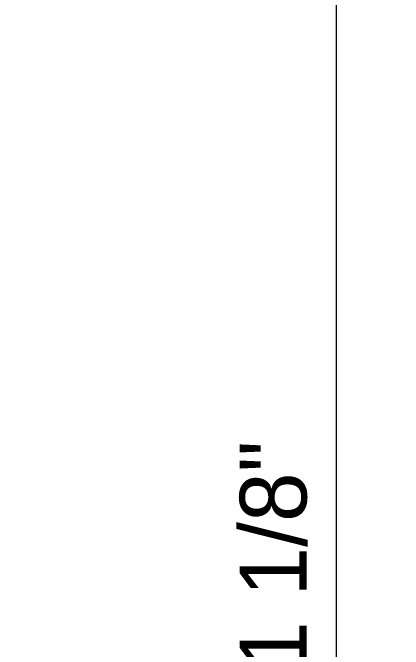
# Model space of a CAD drawing. Header units: inches. Extents: x -4218 to -1814, y 9706 to 12426.
# Drawn here: x -2042.7 to -1990.1, y 10202 to 10287.7 of the extents above; entities that cross this region are included whole.
import ezdxf

# ---------------------------------------------------------------- set-up
doc = ezdxf.new("R2010")
doc.units = ezdxf.units.IN
doc.header["$MEASUREMENT"] = 0
doc.layers.add('A-ANNO-DIMS', color=211, linetype='Continuous', lineweight=9)
doc.layers.add('A-ANNO-DIMS-96', color=211, linetype='Continuous', lineweight=9)
doc.styles.add('Century Gothic', font='ufonts.com_century-gothic.ttf', dxfattribs={"height": 9})
doc.dimstyles.new('OD__1_8__Tol__', dxfattribs={"dimscale": 12, "dimtxt": 9.397514, "dimasz": 1, "dimexe": 0.75, "dimexo": 0.5, "dimgap": 0.125, "dimtad": 1, "dimdec": 3, "dimrnd": 0.125, "dimzin": 3, "dimdsep": 46, "dimlunit": 4, "dimtxsty": 'Century Gothic', "dimblk1": 'OBLIQUE', "dimblk2": 'OBLIQUE', "dimsah": 1, "dimcen": 0.09, "dimdle": 0.75, "dimazin": 0, "dimtfac": 1, "dimtdec": 4, "dimtix": 1, "dimtmove": 0, "dimatfit": 3, "dimfxl": 1, "dimtvp": 1, "dimtfill": 1, "dimfrac": 2, "dimtolj": 1, "dimtzin": 0, "dimarcsym": 2})

# ---------------------------------------------------------------- blocks, each defined once
blk = doc.blocks.new('DIMBLOCK27-FLOOR PLAN - 3RD FLOOR')
at = {"layer": 'A-ANNO-DIMS-96', "lineweight": 50}
for p, q in [((-1999.054, 10415.789), (-2005.054, 10421.789)), ((-1999.054, 10415.789), (-1993.054, 10409.789)), ((-1999.054, 9984.627), (-2005.054, 9990.627)), ((-1999.054, 9984.627), (-1993.054, 9978.627))]:
    blk.add_line(p, q, dxfattribs=at)
at = {"layer": 'A-ANNO-DIMS-96'}
for p, q in [((-2070.174, 10415.789), (-1990.054, 10415.789)), ((-1999.054, 10415.789), (-2070.174, 10415.789)), ((-1999.054, 9975.627), (-1999.054, 10415.789)), ((-2066.361, 9984.627), (-1990.054, 9984.627)), ((-1999.054, 9984.627), (-2066.361, 9984.627))]:
    blk.add_line(p, q, dxfattribs=at)
at = {"layer": 'A-ANNO-DIMS-96', "color": 0, "insert": (-2012.089, 10165.974), "char_height": 9, "width": 82.16113, "attachment_point": 1, "rotation": 90, "line_spacing_factor": 0.984502, "style": 'Century Gothic', "bg_fill": 3, "box_fill_scale": 1.25, "bg_fill_color": 256, "bg_fill_true_color": 13158600, "bg_fill_transparency": 0}
blk.add_mtext('35\' - 11 1/8"', dxfattribs=at)
blk = doc.blocks.new('_Oblique')
at = {"color": 0, "linetype": 'ByBlock', "lineweight": -2}
blk.add_line((-0.5, -0.5), (0.5, 0.5), dxfattribs=at)

msp = doc.modelspace()

# ---------------------------------------------------------------- dimensions: what is measured, and where the dimension line sits
at = {"layer": 'A-ANNO-DIMS'}
dim = msp.add_linear_dim(base=(-1999.0536274284, 10415.7893961104), p1=(-2072.3612366797, 9984.6268961105), p2=(-2076.1737366793, 10415.7893961104), angle=90, dimstyle='OD__1_8__Tol__', override={"dimpost": '<>', "dimfxl": 431.179355}, dxfattribs=at)
dim.commit()
dim.dimension.update_dxf_attribs({"geometry": 'DIMBLOCK27-FLOOR PLAN - 3RD FLOOR', "text_midpoint": (-2005.7786444623, 10200.2081461104)})

doc.saveas('drawing.dxf')
